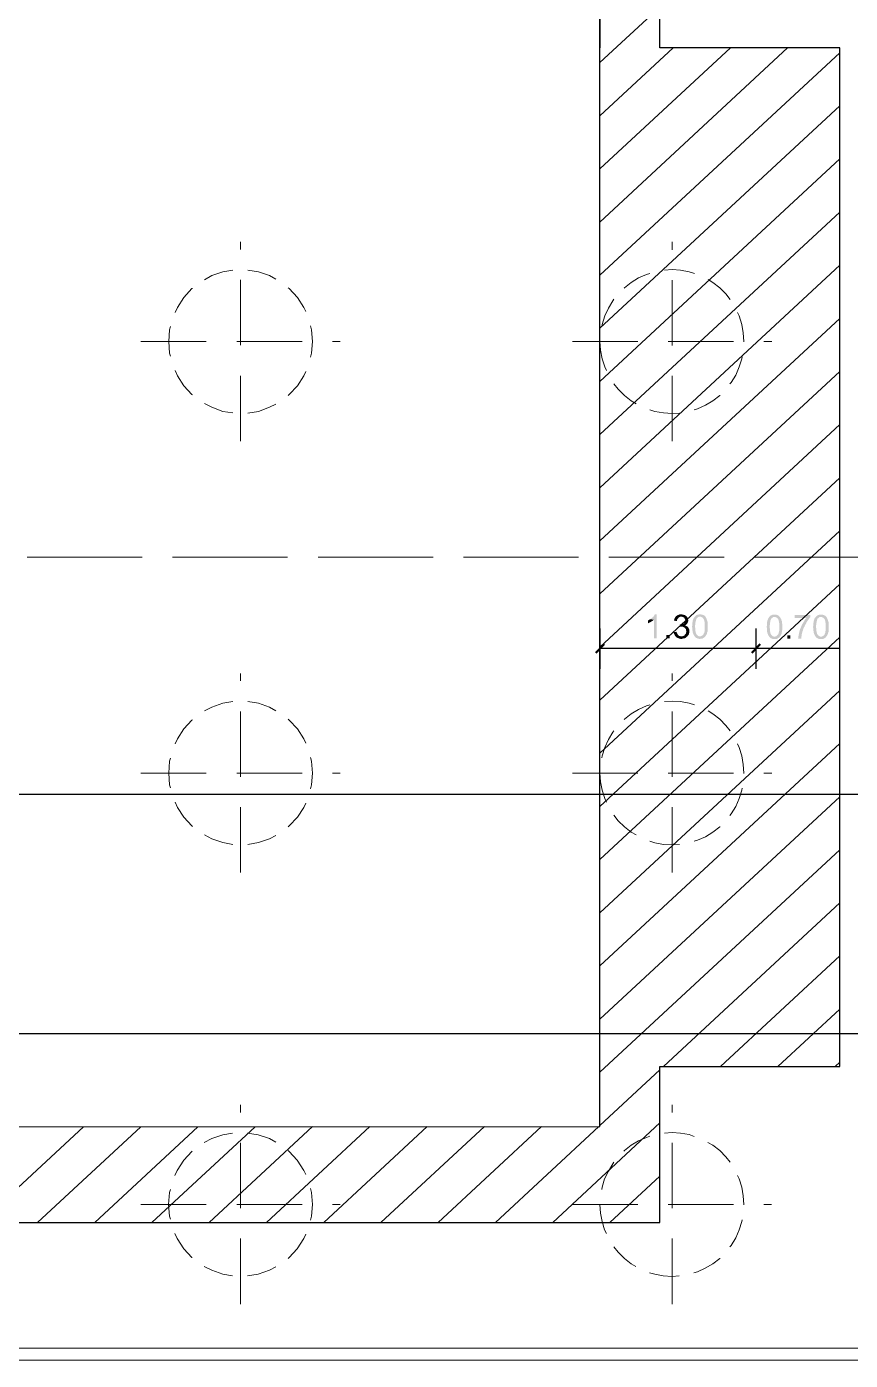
# Model space of a CAD drawing. Header units: millimetres. Extents: x -35.3 to 0.3, y 0.4 to 20.6.
# Drawn here: x -24.396 to -21.69, y 2.58 to 6.961 of the extents above; entities that cross this region are included whole.
import ezdxf

# ---------------------------------------------------------------- set-up
doc = ezdxf.new("R2010")
doc.units = ezdxf.units.MM
doc.linetypes.add('PDF_IMPORT', pattern=[1, 0.8, -0.2])
for name, color, linetype in [('Layer1', 3, 'Continuous'), ('PDF _Geometria', 7, 'Continuous'), ('PDF _Riempimenti solidi', 7, 'Continuous')]:
    doc.layers.add(name, color=color, linetype=linetype)

msp = doc.modelspace()

# ---------------------------------------------------------------- hatches: boundary and pattern name
at = {"layer": 'PDF _Riempimenti solidi', "transparency": 33554559}
for points in [[(-22.3485, 5.0143), (-22.351, 5.0135), (-22.3527, 5.0118), (-22.3552, 5.011), (-22.3552, 5.0018), (-22.3543, 5.0018), (-22.3527, 5.0027), (-22.351, 5.0035), (-22.3485, 5.0043), (-22.3468, 5.0052), (-22.3443, 5.0068), (-22.3418, 5.0085), (-22.3402, 5.0093), (-22.3385, 5.011), (-22.3368, 5.0118), (-22.3352, 5.0135)], [(-22.326, 5.031), (-22.3318, 5.031), (-22.3327, 5.0302), (-22.3335, 5.0285), (-22.3343, 5.0268), (-22.336, 5.0252), (-22.3368, 5.0235), (-22.3385, 5.0218), (-22.341, 5.0202), (-22.3418, 5.0193), (-22.3435, 5.0177), (-22.3452, 5.0168), (-22.3468, 5.0152), (-22.3485, 5.0143), (-22.3352, 5.0135), (-22.3352, 4.9518), (-22.326, 4.9518)], [(-22.2635, 5.0243), (-22.2643, 5.0227), (-22.266, 5.021), (-22.2668, 5.0193), (-22.2677, 5.0168), (-22.2685, 5.0152), (-22.2693, 5.0127), (-22.2693, 5.0102), (-22.2602, 5.0085), (-22.2593, 5.0102), (-22.2593, 5.0127), (-22.2585, 5.0143), (-22.2577, 5.016), (-22.256, 5.0177), (-22.2552, 5.0193), (-22.2535, 5.0202), (-22.2518, 5.0218), (-22.2502, 5.0227), (-22.246, 5.0227)], [(-22.246, 5.031), (-22.2502, 5.031), (-22.2518, 5.0302), (-22.2543, 5.0293), (-22.256, 5.0285), (-22.2585, 5.0277), (-22.2602, 5.0268), (-22.2618, 5.0252), (-22.2635, 5.0243), (-22.246, 5.0227), (-22.2418, 5.0227), (-22.2402, 5.0218), (-22.2377, 5.021), (-22.236, 5.0193), (-22.2352, 5.0185), (-22.2335, 5.0152), (-22.2327, 5.0127), (-22.2327, 5.0093), (-22.2335, 5.0077), (-22.2335, 5.0052), (-22.2352, 5.0035), (-22.236, 5.0018), (-22.2377, 5.001), (-22.2385, 5.0002), (-22.2402, 4.9993), (-22.2427, 4.9985), (-22.2443, 4.9977), (-22.2485, 4.9977), (-22.2302, 4.9968), (-22.2285, 4.9977), (-22.2268, 4.9993), (-22.226, 5.001), (-22.2252, 5.0018), (-22.2243, 5.0043), (-22.2235, 5.006), (-22.2227, 5.0085), (-22.2227, 5.0127), (-22.2235, 5.0143), (-22.2235, 5.0168), (-22.2243, 5.0185), (-22.226, 5.021), (-22.2268, 5.0227), (-22.2285, 5.0243), (-22.2302, 5.026), (-22.2318, 5.0268), (-22.2343, 5.0285), (-22.2352, 5.0285), (-22.2377, 5.0293), (-22.2393, 5.0302), (-22.2418, 5.0302), (-22.2435, 5.031)], [(-22.2502, 4.9977), (-22.2518, 4.9893), (-22.251, 4.9893), (-22.2485, 4.9902), (-22.2443, 4.9902), (-22.226, 4.991), (-22.2277, 4.9918), (-22.2293, 4.9927), (-22.2318, 4.9935), (-22.2335, 4.9943), (-22.2318, 4.9952), (-22.2302, 4.9968), (-22.2485, 4.9977)], [(-22.2018, 5.0227), (-22.2027, 5.021), (-22.2043, 5.0193), (-22.2052, 5.0177), (-22.206, 5.0152), (-22.2068, 5.0135), (-22.2068, 5.0127), (-22.2077, 5.011), (-22.2077, 5.0093), (-22.2085, 5.0068), (-22.2085, 5.0052), (-22.2093, 5.0027), (-22.2093, 4.9935), (-22.2102, 4.991), (-22.2102, 4.9893), (-22.2093, 4.9868), (-22.2093, 4.9785), (-22.2085, 4.9768), (-22.2085, 4.9743), (-22.2077, 4.9718), (-22.2077, 4.9702), (-22.2068, 4.9685), (-22.206, 4.966), (-22.2043, 4.9627), (-22.2035, 4.961), (-22.2027, 4.9602), (-22.2018, 4.9585), (-22.201, 4.9577), (-22.1843, 4.9585), (-22.1868, 4.9585), (-22.1902, 4.9602), (-22.1918, 4.9618), (-22.1935, 4.9627), (-22.1952, 4.9652), (-22.196, 4.966), (-22.1968, 4.9677), (-22.1977, 4.9693), (-22.1977, 4.971), (-22.1985, 4.9727), (-22.1985, 4.9743), (-22.1993, 4.9768), (-22.1993, 4.9843), (-22.2002, 4.9877), (-22.2002, 4.9952), (-22.1993, 4.9985), (-22.1993, 5.0035), (-22.1985, 5.0052), (-22.1985, 5.0077), (-22.1977, 5.0093), (-22.1977, 5.0118), (-22.1968, 5.0135), (-22.196, 5.0143), (-22.196, 5.016), (-22.1952, 5.0177), (-22.1935, 5.0185), (-22.1902, 5.0218), (-22.1885, 5.0227), (-22.1843, 5.0227)], [(-22.1843, 5.031), (-22.1868, 5.031), (-22.1885, 5.0302), (-22.191, 5.0302), (-22.1927, 5.0293), (-22.1952, 5.0285), (-22.1968, 5.0277), (-22.2002, 5.0243), (-22.2018, 5.0227), (-22.181, 5.0227), (-22.1793, 5.0218), (-22.176, 5.0202), (-22.1727, 5.0168), (-22.1727, 5.016), (-22.1718, 5.0152), (-22.171, 5.0135), (-22.171, 5.0118), (-22.1702, 5.0102), (-22.1702, 5.0085), (-22.1693, 5.0068), (-22.1693, 5.0043), (-22.1685, 5.0018), (-22.1685, 4.9785), (-22.1693, 4.9768), (-22.1693, 4.9743), (-22.1702, 4.9727), (-22.1702, 4.9702), (-22.171, 4.9685), (-22.1718, 4.9677), (-22.1718, 4.966), (-22.1727, 4.9652), (-22.1735, 4.9643), (-22.1752, 4.9627), (-22.1768, 4.961), (-22.1802, 4.9593), (-22.1818, 4.9585), (-22.1843, 4.9585), (-22.201, 4.9577), (-22.1968, 4.9535), (-22.1943, 4.9527), (-22.1927, 4.9518), (-22.191, 4.951), (-22.1885, 4.951), (-22.1868, 4.9502), (-22.1835, 4.9502), (-22.1818, 4.951), (-22.1768, 4.951), (-22.1752, 4.9518), (-22.1735, 4.9527), (-22.171, 4.9543), (-22.1702, 4.9552), (-22.1693, 4.9552), (-22.1677, 4.9568), (-22.1668, 4.9585), (-22.1652, 4.9602), (-22.1643, 4.9618), (-22.1627, 4.9643), (-22.1618, 4.966), (-22.161, 4.9685), (-22.161, 4.9702), (-22.1602, 4.9727), (-22.1593, 4.9743), (-22.1593, 4.9785), (-22.1585, 4.981), (-22.1585, 4.9993), (-22.1593, 5.0018), (-22.1593, 5.006), (-22.1602, 5.0077), (-22.1602, 5.0093), (-22.161, 5.011), (-22.1618, 5.0135), (-22.1618, 5.0152), (-22.1635, 5.0177), (-22.166, 5.0227), (-22.1693, 5.026), (-22.171, 5.0277), (-22.1727, 5.0285), (-22.1735, 5.0285), (-22.1752, 5.0293), (-22.1777, 5.0302), (-22.1793, 5.0302), (-22.1818, 5.031)], [(-21.9568, 5.0218), (-21.9577, 5.0202), (-21.9593, 5.0185), (-21.9602, 5.0168), (-21.961, 5.0143), (-21.9618, 5.0127), (-21.9618, 5.0118), (-21.9627, 5.0102), (-21.9627, 5.0085), (-21.9635, 5.006), (-21.9635, 5.0043), (-21.9643, 5.0018), (-21.9643, 4.9927), (-21.9652, 4.9902), (-21.9652, 4.9885), (-21.9643, 4.986), (-21.9643, 4.9777), (-21.9635, 4.976), (-21.9635, 4.9735), (-21.9627, 4.971), (-21.9627, 4.9693), (-21.9618, 4.9677), (-21.961, 4.9652), (-21.9602, 4.9635), (-21.9585, 4.9602), (-21.9577, 4.9593), (-21.9568, 4.9577), (-21.956, 4.9568), (-21.9393, 4.9577), (-21.9418, 4.9577), (-21.9435, 4.9585), (-21.9452, 4.9593), (-21.9468, 4.961), (-21.9485, 4.9618), (-21.9502, 4.9643), (-21.951, 4.9652), (-21.9518, 4.9668), (-21.9527, 4.9685), (-21.9527, 4.9702), (-21.9535, 4.9718), (-21.9535, 4.9735), (-21.9543, 4.976), (-21.9543, 4.9835), (-21.9552, 4.9868), (-21.9552, 4.9943), (-21.9543, 4.9977), (-21.9543, 5.0027), (-21.9535, 5.0043), (-21.9535, 5.0068), (-21.9527, 5.0085), (-21.9527, 5.011), (-21.9518, 5.0127), (-21.951, 5.0135), (-21.951, 5.0152), (-21.9502, 5.0168), (-21.9485, 5.0177), (-21.9468, 5.0193), (-21.9452, 5.021), (-21.9435, 5.0218), (-21.9393, 5.0218)], [(-21.9393, 5.0302), (-21.9418, 5.0302), (-21.9435, 5.0293), (-21.946, 5.0293), (-21.9477, 5.0285), (-21.9502, 5.0277), (-21.9518, 5.0268), (-21.9535, 5.0252), (-21.9552, 5.0235), (-21.9568, 5.0218), (-21.936, 5.0218), (-21.9343, 5.021), (-21.9327, 5.0202), (-21.931, 5.0193), (-21.9293, 5.0177), (-21.9277, 5.016), (-21.9277, 5.0152), (-21.9268, 5.0143), (-21.926, 5.0127), (-21.926, 5.011), (-21.9252, 5.0093), (-21.9252, 5.0077), (-21.9243, 5.006), (-21.9243, 5.0035), (-21.9235, 5.001), (-21.9235, 4.9777), (-21.9243, 4.976), (-21.9243, 4.9735), (-21.9252, 4.9718), (-21.9252, 4.9693), (-21.926, 4.9677), (-21.9268, 4.9668), (-21.9268, 4.9652), (-21.9302, 4.9618), (-21.9318, 4.9602), (-21.9335, 4.9593), (-21.9368, 4.9577), (-21.9393, 4.9577), (-21.956, 4.9568), (-21.9543, 4.9552), (-21.9535, 4.9543), (-21.9518, 4.9527), (-21.9493, 4.9518), (-21.9477, 4.951), (-21.946, 4.9502), (-21.9435, 4.9502), (-21.9418, 4.9493), (-21.9385, 4.9493), (-21.9368, 4.9502), (-21.9318, 4.9502), (-21.9302, 4.951), (-21.9285, 4.9518), (-21.926, 4.9535), (-21.9252, 4.9543), (-21.9243, 4.9543), (-21.9227, 4.956), (-21.9218, 4.9577), (-21.9202, 4.9593), (-21.9193, 4.961), (-21.9177, 4.9635), (-21.9168, 4.9652), (-21.916, 4.9677), (-21.916, 4.9693), (-21.9152, 4.9718), (-21.9143, 4.9735), (-21.9143, 4.9777), (-21.9135, 4.9802), (-21.9135, 4.9985), (-21.9143, 5.001), (-21.9143, 5.0052), (-21.9152, 5.0068), (-21.9152, 5.0085), (-21.916, 5.0102), (-21.9168, 5.0127), (-21.9168, 5.0143), (-21.9185, 5.0168), (-21.9193, 5.0185), (-21.921, 5.0218), (-21.9227, 5.0235), (-21.926, 5.0268), (-21.9277, 5.0277), (-21.9285, 5.0277), (-21.9302, 5.0285), (-21.9327, 5.0293), (-21.9343, 5.0293), (-21.9368, 5.0302)], [(-21.8218, 5.0285), (-21.8727, 5.0285), (-21.8727, 5.0193), (-21.8335, 5.0193), (-21.8343, 5.0193), (-21.8352, 5.0177), (-21.8368, 5.016), (-21.8385, 5.0143), (-21.8393, 5.0127), (-21.841, 5.011), (-21.8418, 5.0085), (-21.8427, 5.0068), (-21.8443, 5.0052), (-21.8452, 5.0027), (-21.8468, 5.001), (-21.8477, 4.9985), (-21.8485, 4.9977), (-21.8493, 4.996), (-21.8502, 4.9943), (-21.851, 4.9918), (-21.8518, 4.9902), (-21.8527, 4.9877), (-21.8535, 4.986), (-21.8543, 4.9835), (-21.8552, 4.9818), (-21.856, 4.9793), (-21.8568, 4.9777), (-21.8568, 4.9752), (-21.8577, 4.9735), (-21.8577, 4.9727), (-21.8585, 4.9702), (-21.8593, 4.9677), (-21.8593, 4.9652), (-21.8602, 4.9627), (-21.8602, 4.961), (-21.861, 4.9585), (-21.861, 4.9527), (-21.8618, 4.951), (-21.8518, 4.951), (-21.851, 4.9535), (-21.851, 4.9577), (-21.8502, 4.9602), (-21.8502, 4.9643), (-21.8493, 4.9668), (-21.8485, 4.9685), (-21.8485, 4.971), (-21.8477, 4.9727), (-21.8477, 4.9735), (-21.8468, 4.976), (-21.846, 4.9777), (-21.8452, 4.9802), (-21.8452, 4.9818), (-21.8443, 4.9843), (-21.8427, 4.9877), (-21.841, 4.9902), (-21.8402, 4.9918), (-21.8393, 4.9943), (-21.8377, 4.9977), (-21.836, 5.0002), (-21.8352, 5.0018), (-21.8343, 5.0043), (-21.8327, 5.006), (-21.8318, 5.0077), (-21.8302, 5.0102), (-21.8293, 5.0118), (-21.8277, 5.0135), (-21.8268, 5.0152), (-21.8252, 5.0168), (-21.8243, 5.0185), (-21.8218, 5.021)], [(-21.8043, 5.0218), (-21.8052, 5.0202), (-21.8068, 5.0185), (-21.8077, 5.0168), (-21.8085, 5.0143), (-21.8093, 5.0127), (-21.8093, 5.0118), (-21.8102, 5.0102), (-21.8102, 5.0085), (-21.811, 5.006), (-21.811, 5.0043), (-21.8118, 5.0018), (-21.8118, 4.9927), (-21.8127, 4.9902), (-21.8127, 4.9885), (-21.8118, 4.986), (-21.8118, 4.9777), (-21.811, 4.976), (-21.811, 4.9735), (-21.8102, 4.971), (-21.8102, 4.9693), (-21.8093, 4.9677), (-21.8085, 4.9652), (-21.8077, 4.9635), (-21.806, 4.9602), (-21.8052, 4.9593), (-21.8043, 4.9577), (-21.8035, 4.9568), (-21.7868, 4.9577), (-21.7893, 4.9577), (-21.791, 4.9585), (-21.7927, 4.9593), (-21.7943, 4.961), (-21.796, 4.9618), (-21.7977, 4.9643), (-21.7985, 4.9652), (-21.8002, 4.9685), (-21.8002, 4.9702), (-21.801, 4.9718), (-21.801, 4.9735), (-21.8018, 4.976), (-21.8018, 4.9835), (-21.8027, 4.9868), (-21.8027, 4.9943), (-21.8018, 4.9977), (-21.8018, 5.0027), (-21.801, 5.0043), (-21.801, 5.0068), (-21.8002, 5.0085), (-21.8002, 5.011), (-21.7993, 5.0127), (-21.7985, 5.0135), (-21.7985, 5.0152), (-21.7977, 5.0168), (-21.796, 5.0177), (-21.7943, 5.0193), (-21.7927, 5.021), (-21.791, 5.0218), (-21.7868, 5.0218)], [(-21.7868, 5.0302), (-21.7893, 5.0302), (-21.791, 5.0293), (-21.7935, 5.0293), (-21.7952, 5.0285), (-21.7977, 5.0277), (-21.7993, 5.0268), (-21.801, 5.0252), (-21.8043, 5.0218), (-21.7835, 5.0218), (-21.7802, 5.0202), (-21.7785, 5.0193), (-21.7768, 5.0177), (-21.7752, 5.016), (-21.7752, 5.0152), (-21.7743, 5.0143), (-21.7735, 5.0127), (-21.7735, 5.011), (-21.7727, 5.0093), (-21.7727, 5.0077), (-21.7718, 5.006), (-21.7718, 5.0035), (-21.771, 5.001), (-21.771, 4.9777), (-21.7718, 4.976), (-21.7718, 4.9735), (-21.7727, 4.9718), (-21.7727, 4.9693), (-21.7735, 4.9677), (-21.7743, 4.9668), (-21.7743, 4.9652), (-21.776, 4.9635), (-21.7777, 4.9618), (-21.7793, 4.9602), (-21.781, 4.9593), (-21.7843, 4.9577), (-21.7868, 4.9577), (-21.8035, 4.9568), (-21.801, 4.9543), (-21.7993, 4.9527), (-21.7968, 4.9518), (-21.7952, 4.951), (-21.7935, 4.9502), (-21.791, 4.9502), (-21.7893, 4.9493), (-21.786, 4.9493), (-21.7843, 4.9502), (-21.7793, 4.9502), (-21.7777, 4.951), (-21.776, 4.9518), (-21.7735, 4.9535), (-21.7727, 4.9543), (-21.7718, 4.9543), (-21.7702, 4.956), (-21.7693, 4.9577), (-21.7677, 4.9593), (-21.7668, 4.961), (-21.7652, 4.9635), (-21.7643, 4.9652), (-21.7635, 4.9677), (-21.7635, 4.9693), (-21.7627, 4.9718), (-21.7618, 4.9735), (-21.7618, 4.9777), (-21.761, 4.9802), (-21.761, 4.9985), (-21.7618, 5.001), (-21.7618, 5.0052), (-21.7627, 5.0068), (-21.7627, 5.0085), (-21.7635, 5.0102), (-21.7643, 5.0127), (-21.7643, 5.0143), (-21.766, 5.0168), (-21.7668, 5.0185), (-21.7685, 5.0218), (-21.7702, 5.0235), (-21.7735, 5.0268), (-21.7752, 5.0277), (-21.776, 5.0277), (-21.7777, 5.0285), (-21.7802, 5.0293), (-21.7818, 5.0293), (-21.7843, 5.0302)], [(-22.2843, 4.9518), (-22.2843, 4.9627), (-22.2952, 4.9627), (-22.2952, 4.9518)], [(-22.261, 4.9735), (-22.2702, 4.9727), (-22.2702, 4.9693), (-22.2693, 4.9668), (-22.2668, 4.9618), (-22.266, 4.9593), (-22.2643, 4.9585), (-22.2452, 4.9585), (-22.2477, 4.9585), (-22.2493, 4.9593), (-22.2518, 4.9593), (-22.2535, 4.961), (-22.2552, 4.9618), (-22.2552, 4.9627), (-22.2568, 4.9635), (-22.2585, 4.9668), (-22.2593, 4.9693), (-22.2602, 4.971)], [(-22.226, 4.991), (-22.2443, 4.9902), (-22.241, 4.9902), (-22.2385, 4.9893), (-22.2352, 4.9877), (-22.2327, 4.9852), (-22.231, 4.9835), (-22.2302, 4.981), (-22.2302, 4.9793), (-22.2293, 4.9768), (-22.2293, 4.9727), (-22.2302, 4.9702), (-22.2302, 4.9685), (-22.231, 4.9668), (-22.2327, 4.9652), (-22.2343, 4.9635), (-22.2352, 4.9618), (-22.2377, 4.9602), (-22.2393, 4.9593), (-22.241, 4.9593), (-22.2435, 4.9585), (-22.2643, 4.9585), (-22.2627, 4.9568), (-22.2602, 4.9543), (-22.2585, 4.9535), (-22.256, 4.9527), (-22.2527, 4.951), (-22.2502, 4.951), (-22.2477, 4.9502), (-22.2435, 4.9502), (-22.2418, 4.951), (-22.2393, 4.951), (-22.2377, 4.9518), (-22.2352, 4.9518), (-22.2318, 4.9535), (-22.2302, 4.9552), (-22.2285, 4.956), (-22.2268, 4.9577), (-22.226, 4.9577), (-22.2252, 4.9593), (-22.2218, 4.9627), (-22.221, 4.9643), (-22.2202, 4.9668), (-22.2202, 4.9685), (-22.2193, 4.971), (-22.2193, 4.9802), (-22.2202, 4.9827), (-22.2218, 4.986), (-22.2227, 4.9877), (-22.2243, 4.9893)], [(-21.8868, 4.951), (-21.8868, 4.9618), (-21.8977, 4.9618), (-21.8977, 4.951)]]:
    msp.add_hatch(color=256, dxfattribs=at).paths.add_polyline_path(points)

# ---------------------------------------------------------------- linework, layer by layer
at = {"layer": 'Layer1'}
msp.add_lwpolyline([(-25.4756, 6.783), (-25.1606, 6.7831), (-25.1598, 4.4405), (-21.4198, 4.4405), (-21.4198, 6.783), (-21.1048, 6.783), (-21.1048, 4.2439), (-21.6165, 4.2439), (-21.6165, 3.653), (-24.9631, 3.653), (-24.9631, 4.2439), (-25.4748, 4.2437), (-25.4748, 6.783)], dxfattribs=at)
at = {"layer": 'PDF _Geometria', "lineweight": 9}
msp.add_lwpolyline([(-20.3468, 7.856), (-20.3477, 2.5802), (-24.8943, 2.5802), (-24.8943, 7.856)], close=True, dxfattribs=at)
at = {"layer": 'PDF _Geometria', "lineweight": 25}
msp.add_lwpolyline([(-20.386, 7.8168), (-20.3868, 2.6193), (-24.8552, 2.6202), (-24.8552, 7.8168)], close=True, dxfattribs=at)
for points in [[(-24.8552, 3.0327), (-22.316, 3.0335), (-22.316, 3.5452), (-21.7252, 3.5452), (-21.7252, 6.8918), (-22.316, 6.8918), (-22.316, 7.4035), (-24.8552, 7.4035)], [(-24.8552, 3.3477), (-22.5127, 3.3485), (-22.5127, 7.0885), (-22.5127, 6.8918)], [(-22.5127, 4.9843), (-22.5127, 4.8518)], [(-22.0002, 4.9843), (-22.0002, 4.8518)], [(-21.7252, 4.9185), (-21.791, 4.9185), (-22.0002, 4.9185), (-22.0668, 4.9185), (-22.5127, 4.9185)]]:
    msp.add_lwpolyline(points, dxfattribs=at)
at = {"layer": 'PDF _Geometria', "lineweight": 9}
for points in [[(-22.5127, 6.8435), (-22.316, 7.026)], [(-22.5127, 6.6685), (-22.2727, 6.8918)], [(-22.5127, 6.4943), (-22.0843, 6.8918)], [(-22.5127, 6.3193), (-21.8968, 6.8918)], [(-22.5127, 6.1452), (-21.7252, 6.876)], [(-22.5127, 5.971), (-21.7252, 6.701)], [(-22.5127, 5.796), (-21.7252, 6.5268)], [(-22.5127, 5.6218), (-21.7252, 6.3518)], [(-22.5127, 5.4468), (-21.7252, 6.1777)], [(-23.7193, 6.161), (-23.7518, 6.156), (-23.7885, 6.1435), (-23.8118, 6.1302)], [(-23.5777, 6.1318), (-23.5985, 6.1435), (-23.6352, 6.156), (-23.6702, 6.1618)], [(-22.3485, 6.151), (-22.3602, 6.1477), (-22.386, 6.136), (-22.4102, 6.121), (-22.4327, 6.1035), (-22.4335, 6.1027)], [(-22.2027, 6.151), (-22.2193, 6.156), (-22.2477, 6.1618), (-22.276, 6.1635), (-22.3002, 6.1618)], [(-23.8518, 6.1018), (-23.8535, 6.101), (-23.8802, 6.0718), (-23.901, 6.0393), (-23.9085, 6.0227)], [(-23.4793, 6.0252), (-23.486, 6.0393), (-23.5068, 6.0718), (-23.5335, 6.101), (-23.5377, 6.1035)], [(-22.0852, 6.0652), (-22.0993, 6.0835), (-22.1193, 6.1035), (-22.1418, 6.121), (-22.1577, 6.131)], [(-22.4668, 6.066), (-22.4702, 6.061), (-22.4852, 6.0368), (-22.4968, 6.011), (-22.5052, 5.9835), (-22.5068, 5.9768)], [(-22.5127, 5.2727), (-21.7252, 6.0027)], [(-22.0402, 5.926), (-22.0402, 5.9268), (-22.0418, 5.9552), (-22.0468, 5.9835), (-22.0552, 6.011), (-22.061, 6.0227)], [(-23.9243, 5.976), (-23.9268, 5.966), (-23.9293, 5.9268), (-23.9268, 5.8885), (-23.9243, 5.8785)], [(-23.4635, 5.8752), (-23.4602, 5.8885), (-23.4568, 5.9268), (-23.4602, 5.966), (-23.4635, 5.9785)], [(-22.5127, 5.9277), (-22.5127, 5.9268), (-22.511, 5.8985), (-22.5052, 5.8702), (-22.4968, 5.8435), (-22.4918, 5.8318)], [(-22.086, 5.7877), (-22.0818, 5.7927), (-22.0668, 5.8168), (-22.0552, 5.8435), (-22.0468, 5.8702), (-22.0452, 5.8768)], [(-23.9085, 5.8318), (-23.901, 5.8143), (-23.8802, 5.7818), (-23.8535, 5.7535), (-23.8518, 5.7518)], [(-23.5377, 5.7502), (-23.5335, 5.7535), (-23.5068, 5.7818), (-23.486, 5.8143), (-23.4793, 5.8285)], [(-22.5127, 5.0977), (-21.7252, 5.8285)], [(-22.4677, 5.7885), (-22.4527, 5.7702), (-22.4327, 5.7502), (-22.4102, 5.7327), (-22.3943, 5.7227)], [(-22.2035, 5.7027), (-22.1927, 5.706), (-22.166, 5.7177), (-22.1418, 5.7327), (-22.1193, 5.7502), (-22.1185, 5.751)], [(-23.8118, 5.7235), (-23.7885, 5.711), (-23.7518, 5.6977), (-23.7193, 5.6927)], [(-23.6702, 5.6918), (-23.6352, 5.6977), (-23.5985, 5.711), (-23.5777, 5.7218)], [(-22.3493, 5.7027), (-22.3327, 5.6977), (-22.3043, 5.6927), (-22.276, 5.691), (-22.2518, 5.6918)], [(-22.5127, 4.9235), (-21.7252, 5.6543)], [(-22.5127, 4.7485), (-21.7252, 5.4793)], [(-22.5127, 4.5743), (-21.7252, 5.3052)], [(-22.5127, 4.3993), (-21.7252, 5.1302)], [(-22.5127, 4.2252), (-21.7252, 4.956)], [(-22.5127, 4.0502), (-21.7252, 4.781)], [(-23.7193, 4.7443), (-23.7518, 4.7385), (-23.7885, 4.726), (-23.8118, 4.7135)], [(-23.5777, 4.7143), (-23.5985, 4.726), (-23.6352, 4.7385), (-23.6702, 4.7443)], [(-22.3485, 4.7335), (-22.3602, 4.7302), (-22.386, 4.7185), (-22.4102, 4.7043), (-22.4327, 4.686), (-22.4335, 4.6852)], [(-22.2027, 4.7335), (-22.2193, 4.7393), (-22.2477, 4.7443), (-22.276, 4.746), (-22.3002, 4.7443)], [(-22.0852, 4.6485), (-22.0993, 4.666), (-22.1193, 4.686), (-22.1418, 4.7043), (-22.1577, 4.7135)], [(-23.8518, 4.6843), (-23.8535, 4.6835), (-23.8802, 4.6543), (-23.901, 4.6218), (-23.9085, 4.6052)], [(-23.4793, 4.6077), (-23.486, 4.6218), (-23.5068, 4.6543), (-23.5335, 4.6835), (-23.5377, 4.6868)], [(-22.4668, 4.6485), (-22.4702, 4.6435), (-22.4852, 4.6193), (-22.4968, 4.5935), (-22.5052, 4.566), (-22.5068, 4.5593)], [(-22.5127, 3.876), (-21.7252, 4.6068)], [(-22.0402, 4.5085), (-22.0402, 4.5093), (-22.0418, 4.5377), (-22.0468, 4.566), (-22.0552, 4.5935), (-22.061, 4.6052)], [(-23.9243, 4.5585), (-23.9268, 4.5485), (-23.9293, 4.5093), (-23.9268, 4.471), (-23.9243, 4.461)], [(-23.4635, 4.4577), (-23.4602, 4.471), (-23.4568, 4.5093), (-23.4602, 4.5485), (-23.4635, 4.561)], [(-22.5127, 4.5102), (-22.5127, 4.5093), (-22.511, 4.481), (-22.5052, 4.4527), (-22.4968, 4.426), (-22.4918, 4.4143)], [(-22.5127, 3.701), (-21.7252, 4.4318)], [(-22.086, 4.3702), (-22.0818, 4.3752), (-22.0668, 4.3993), (-22.0552, 4.426), (-22.0468, 4.4527), (-22.0452, 4.4593)], [(-23.9085, 4.4143), (-23.901, 4.3968), (-23.8802, 4.3643), (-23.8535, 4.336), (-23.8518, 4.3343)], [(-23.5377, 4.3327), (-23.5335, 4.336), (-23.5068, 4.3643), (-23.486, 4.3968), (-23.4793, 4.411)], [(-22.4677, 4.371), (-22.4527, 4.3527), (-22.4327, 4.3327), (-22.4102, 4.3152), (-22.3943, 4.306)], [(-23.8118, 4.306), (-23.7885, 4.2935), (-23.7518, 4.281), (-23.7193, 4.2752)], [(-23.6702, 4.2752), (-23.6352, 4.281), (-23.5985, 4.2935), (-23.5777, 4.3043)], [(-22.2035, 4.2852), (-22.1927, 4.2885), (-22.166, 4.3002), (-22.1418, 4.3152), (-22.1193, 4.3327), (-22.1185, 4.3335)], [(-22.5127, 3.5268), (-21.7252, 4.2577)], [(-22.3493, 4.2852), (-22.3327, 4.2802), (-22.3043, 4.2752), (-22.276, 4.2735), (-22.2518, 4.2743)], [(-22.3043, 3.5452), (-21.7252, 4.0827)], [(-22.1168, 3.5452), (-21.7252, 3.9085)], [(-21.9285, 3.5452), (-21.7252, 3.7335)], [(-21.7402, 3.5452), (-21.7252, 3.5593)], [(-22.5127, 3.3518), (-22.316, 3.5343)], [(-24.5493, 3.0327), (-24.2102, 3.3477)], [(-24.361, 3.0327), (-24.0218, 3.3477)], [(-24.1727, 3.0327), (-23.8335, 3.3477)], [(-23.9852, 3.0335), (-23.6452, 3.3477)], [(-23.7968, 3.0335), (-23.4577, 3.3485)], [(-23.6085, 3.0335), (-23.2693, 3.3485)], [(-23.4202, 3.0335), (-23.081, 3.3485)], [(-23.2327, 3.0335), (-22.8927, 3.3485)], [(-23.0443, 3.0335), (-22.7052, 3.3485)], [(-22.856, 3.0335), (-22.5168, 3.3485)], [(-22.6677, 3.0335), (-22.316, 3.3602)], [(-23.7202, 3.3268), (-23.7518, 3.321), (-23.7885, 3.3085), (-23.8127, 3.296)], [(-23.5777, 3.2968), (-23.5985, 3.3085), (-23.636, 3.321), (-23.671, 3.3268)], [(-22.3493, 3.3168), (-22.3602, 3.3127), (-22.386, 3.301), (-22.4102, 3.2868), (-22.4327, 3.2693), (-22.4343, 3.2677)], [(-22.2035, 3.316), (-22.2202, 3.3218), (-22.2477, 3.3268), (-22.276, 3.3285), (-22.301, 3.3268)], [(-22.0852, 3.231), (-22.0993, 3.2485), (-22.1193, 3.2693), (-22.1418, 3.2868), (-22.1585, 3.296)], [(-23.8527, 3.2668), (-23.8535, 3.266), (-23.8802, 3.2377), (-23.9018, 3.2043), (-23.9093, 3.1877)], [(-23.4793, 3.1902), (-23.486, 3.2043), (-23.5077, 3.2377), (-23.5335, 3.266), (-23.5377, 3.2693)], [(-22.4668, 3.231), (-22.471, 3.226), (-22.4852, 3.2018), (-22.4977, 3.176), (-22.506, 3.1485), (-22.5068, 3.1418)], [(-22.4802, 3.0335), (-22.316, 3.1852)], [(-22.0402, 3.091), (-22.0402, 3.0918), (-22.0418, 3.121), (-22.0468, 3.1485), (-22.0552, 3.176), (-22.061, 3.1877)], [(-23.9243, 3.141), (-23.9268, 3.131), (-23.9302, 3.0918), (-23.9268, 3.0535), (-23.9243, 3.0435)], [(-23.4643, 3.0402), (-23.461, 3.0535), (-23.4577, 3.0918), (-23.461, 3.131), (-23.4643, 3.1443)], [(-22.5127, 3.0927), (-22.5127, 3.0918), (-22.511, 3.0635), (-22.506, 3.036), (-22.4977, 3.0085), (-22.4918, 2.9968)], [(-22.086, 2.9527), (-22.0818, 2.9577), (-22.0668, 2.9827), (-22.0552, 3.0085), (-22.0468, 3.036), (-22.046, 3.0418)], [(-23.9093, 2.9968), (-23.9018, 2.9802), (-23.8802, 2.9468), (-23.8535, 2.9185), (-23.8527, 2.9177)], [(-23.5377, 2.9152), (-23.5335, 2.9185), (-23.5077, 2.9468), (-23.486, 2.9802), (-23.4793, 2.9943)], [(-22.4677, 2.9535), (-22.4535, 2.9352), (-22.4327, 2.9152), (-22.4102, 2.8977), (-22.3952, 2.8885)], [(-22.2043, 2.8677), (-22.1927, 2.871), (-22.1668, 2.8827), (-22.1418, 2.8977), (-22.1193, 2.9152), (-22.1193, 2.916)], [(-23.8127, 2.8885), (-23.7885, 2.876), (-23.7518, 2.8635), (-23.7202, 2.8577)], [(-23.671, 2.8577), (-23.636, 2.8635), (-23.5985, 2.876), (-23.5777, 2.8877)], [(-22.3502, 2.8677), (-22.3327, 2.8627), (-22.3052, 2.8577), (-22.276, 2.856), (-22.2527, 2.8577)]]:
    msp.add_lwpolyline(points, dxfattribs=at)
at = {"layer": 'PDF _Geometria', "linetype": 'PDF_IMPORT', "lineweight": 9, "ltscale": 0.268333}
for points in [[(-23.6935, 5.6002), (-23.6935, 6.2543)], [(-22.276, 5.5993), (-22.276, 6.2543)], [(-24.021, 5.9268), (-23.366, 5.9268)], [(-22.6035, 5.9268), (-21.9485, 5.9268)], [(-23.6935, 4.1827), (-23.6935, 4.8368)], [(-22.276, 4.1827), (-22.276, 4.8368)], [(-24.021, 4.5093), (-23.366, 4.5093)], [(-22.6035, 4.5093), (-21.9485, 4.5093)], [(-23.6935, 2.7652), (-23.6935, 3.4193)], [(-22.276, 2.7652), (-22.276, 3.4193)], [(-24.021, 3.0918), (-23.3668, 3.0918)], [(-22.6035, 3.0918), (-21.9493, 3.0918)]]:
    msp.add_lwpolyline(points, dxfattribs=at)
at = {"layer": 'PDF _Geometria', "linetype": 'PDF_IMPORT', "lineweight": 9, "ltscale": 0.4725}
msp.add_lwpolyline([(-24.3952, 5.2185), (-19.3318, 5.2185)], dxfattribs=at)
at = {"layer": 'PDF _Geometria', "lineweight": 50}
for points in [[(-22.4985, 4.9327), (-22.5268, 4.9043)], [(-21.986, 4.9327), (-22.0143, 4.9043)]]:
    msp.add_lwpolyline(points, dxfattribs=at)

doc.saveas('drawing.dxf')
